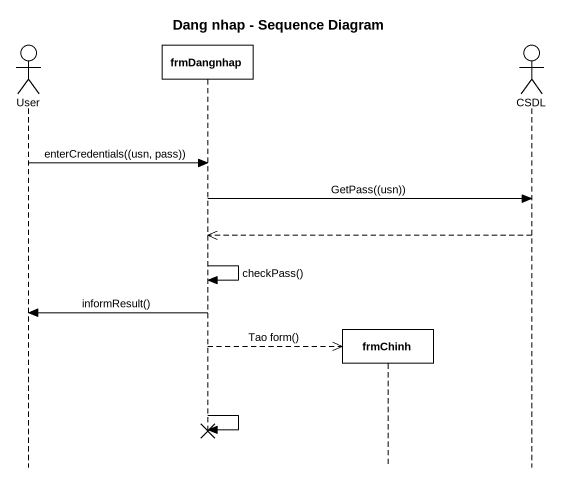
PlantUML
@startuml
title Dang nhap - Sequence Diagram
hide footbox
actor User
participant frmDangnhap
participant frmChinh
actor CSDL

User -> frmDangnhap : enterCredentials((usn, pass))
frmDangnhap -> CSDL : GetPass((usn))
CSDL -->> frmDangnhap
frmDangnhap -> frmDangnhap : checkPass()
frmDangnhap -> User : informResult()
frmDangnhap -->> frmChinh ** : Tao form()
frmDangnhap -> frmDangnhap
@enduml
